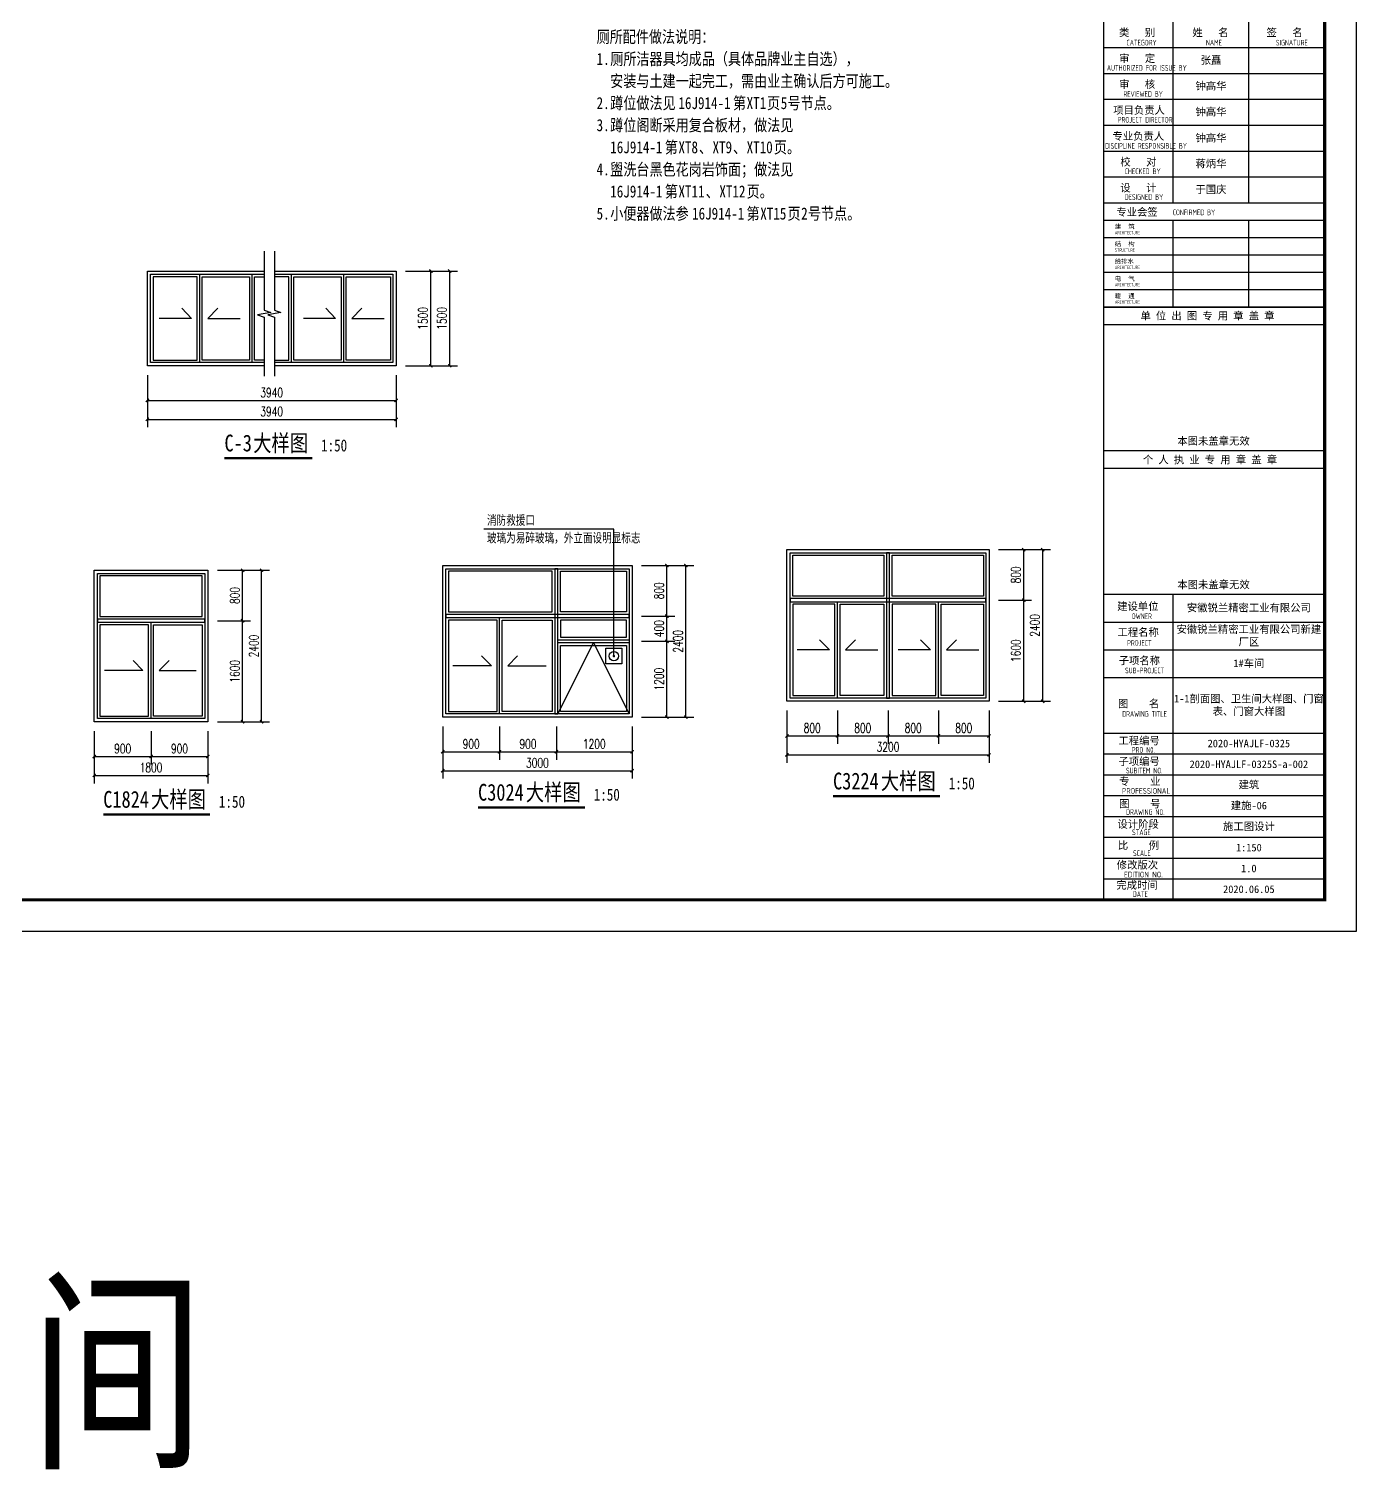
# Model space of a CAD drawing. Extents: x -16809 to 109341, y -15901 to 593582.
# Drawn here: x 46266 to 109341, y -15901 to 52541 of the extents above; entities that cross this region are included whole.
import ezdxf

# ---------------------------------------------------------------- set-up
doc = ezdxf.new("R2010")
doc.units = 0
doc.header["$LTSCALE"] = 1000
doc.header["$MEASUREMENT"] = 0
doc.layers.get('Defpoints').update_dxf_attribs({"color": 250})
for name, color, linetype in [('0-建筑立面', 255, 'Continuous'), ('DIM_LEAD', 171, 'Continuous'), ('DIM_SYMB', 171, 'Continuous'), ('PUB_DIM', 171, 'Continuous'), ('PUB_TEXT', 7, 'Continuous'), ('PUB_TITLE', 171, 'Continuous'), ('TK', 4, 'Continuous'), ('WINDOW', 140, 'Continuous')]:
    doc.layers.add(name, color=color, linetype=linetype)
doc.layers.add('02', color=1, linetype='Continuous', lineweight=15)
doc.styles.add('-宋体', font='', dxfattribs={"width": 0.8})
doc.styles.add('_TCH_DIM', font='SIMPLEX', dxfattribs={"bigfont": 'GBCBIG'})
doc.styles.add('_TCH_DIM_T3', font='SIMPLEX', dxfattribs={"width": 0.705882, "bigfont": 'GBCBIG'})
doc.styles.add('TSSD_REIN', font='tssdeng.shx', dxfattribs={"width": 0.7, "bigfont": 'tssdchn.shx'})
doc.styles.add('图签宋体', font='', dxfattribs={"height": 300})
doc.styles.add('宋体', font='', dxfattribs={"width": 0.8})
doc.styles.get('-宋体').set_extended_font_data('SimSun')
doc.styles.get('图签宋体').set_extended_font_data('NSimSun')
doc.styles.get('宋体').set_extended_font_data('SimSun')
doc.dimstyles.new('_TCH_ARCH&&50', dxfattribs={"dimtxt": 148.75, "dimasz": 50, "dimexe": 125, "dimexo": 150, "dimgap": 50, "dimtad": 1, "dimdec": 0, "dimzin": 0, "dimdsep": 46, "dimtxsty": '_TCH_DIM_T3', "dimblk": 'ARCHTICK', "dimcen": 0.09, "dimclrt": 7, "dimazin": 2, "dimtfac": 1, "dimtdec": 0, "dimtix": 1, "dimtmove": 2, "dimatfit": 3, "dimfxl": 0, "dimtolj": 1, "dimtzin": 0, "dimarcsym": 0})

# ---------------------------------------------------------------- blocks, each defined once
blk = doc.blocks.new('GeYuanFrame_50425478', base_point=(20.09, 4.53))
at = {"layer": 'PUB_TITLE'}
for points in [[(803.09, 235.33), (803.09, 292.73)], [(827.09, 235.33), (827.09, 292.73)], [(803.09, 202.33), (803.09, 229.83)], [(827.09, 202.33), (827.09, 229.83)], [(803.09, 14.53), (803.09, 111.33)]]:
    blk.add_lwpolyline(points, dxfattribs=at)
at = {"layer": 'TK'}
for p, q in [((781.09, 284.53), (851.09, 284.53)), ((781.09, 276.33), (851.09, 276.33)), ((781.09, 268.13), (851.09, 268.13)), ((781.09, 259.93), (851.09, 259.93)), ((781.09, 251.73), (851.09, 251.73)), ((781.09, 243.53), (851.09, 243.53)), ((781.09, 235.33), (851.09, 235.33)), ((781.09, 235.33), (851.09, 235.33)), ((781.09, 102.53), (851.09, 102.53)), ((781.09, 93.73), (851.09, 93.73)), ((781.09, 84.93), (803.09, 84.93)), ((781.09, 84.93), (851.09, 84.93)), ((781.09, 67.37), (851.09, 67.37)), ((781.09, 67.33), (851.09, 67.33)), ((781.09, 60.77), (851.09, 60.77)), ((781.09, 54.17), (851.09, 54.17)), ((781.09, 47.57), (851.09, 47.57)), ((781.09, 40.97), (851.09, 40.97)), ((781.09, 34.37), (851.09, 34.37)), ((781.09, 27.77), (851.09, 27.77)), ((781.09, 21.17), (851.09, 21.17)), ((781.09, 14.53), (851.09, 14.53))]:
    blk.add_line(p, q, dxfattribs=at)
blk.add_lwpolyline([(20.09, 4.53), (20.09, 598.53), (861.09, 598.53), (861.09, 4.53)], close=True, dxfattribs=at)
at = {"layer": 'TK', "const_width": 1}
blk.add_lwpolyline([(45.09, 588.53), (851.09, 588.53), (851.09, 14.53), (45.09, 14.53)], close=True, dxfattribs=at)
at = {"layer": 'TK'}
for points, const_width in [([(781.09, 588.53), (781.09, 14.53)], 0.4), ([(781.09, 235.33), (851.09, 235.33)], 0.35), ([(781.09, 202.33), (851.09, 202.33)], 0.35), ([(781.09, 156.83), (851.09, 156.83)], 0.35), ([(781.09, 111.33), (851.09, 111.33)], 0.35), ([(781.09, 67.37), (851.09, 67.37)], 0.35)]:
    blk.add_lwpolyline(points, dxfattribs=dict(at, const_width=const_width))
for points in [[(781.09, 235.33), (851.09, 235.33)], [(781.09, 229.83), (851.09, 229.83)], [(781.09, 224.33), (851.09, 224.33)], [(781.09, 218.83), (851.09, 218.83)], [(781.09, 213.33), (851.09, 213.33)], [(781.09, 207.83), (851.09, 207.83)], [(781.09, 202.33), (851.09, 202.33)], [(781.09, 196.83), (851.09, 196.83)], [(781.09, 151.33), (851.09, 151.33)]]:
    blk.add_lwpolyline(points, dxfattribs=at)
at = {"layer": 'TK', "style": '图签宋体'}
for s, height, p in [('类   别', 2.4, (785.97, 288.09)), ('姓   名', 2.4, (809.2, 288.09)), ('签   名', 2.4, (832.68, 288.09)), ('审   定', 2.4, (785.97, 279.89)), ('审   核', 2.4, (785.97, 271.69)), ('项目负责人', 2.4, (784.13, 263.49)), ('专业负责人', 2.4, (783.89, 255.29)), ('校   对', 2.4, (786.38, 247.09)), ('设   计', 2.4, (786.36, 238.89)), ('专业会签', 2.4, (785.12, 231.24)), ('建  筑', 1.44, (784.61, 227.11)), ('结  构', 1.44, (784.61, 221.61)), ('给排水', 1.44, (784.61, 216.11)), ('电  气', 1.44, (784.61, 210.61)), ('暖  通', 1.44, (784.61, 205.11)), ('单 位 出 图 专 用 章 盖 章', 2.4, (792.72, 198.35)), ('本图未盖章无效', 2.4, (804.43, 158.7)), ('个 人 执 业 专 用 章 盖 章', 2.4, (793.52, 152.77)), ('本图未盖章无效', 2.4, (804.43, 113.2)), ('建设单位', 2.4, (785.39, 106.33)), ('工程名称', 2.4, (785.47, 98.12)), ('子项名称', 2.4, (785.85, 89.14)), ('图    名', 2.4, (785.63, 75.5)), ('工程编号', 2.4, (785.77, 63.77)), ('子项编号', 2.4, (785.77, 57.19)), ('专    业', 2.4, (786.01, 50.88)), ('图    号', 2.4, (786.02, 43.77)), ('设计阶段', 2.4, (785.45, 37.32)), ('比    例', 2.4, (785.59, 30.63)), ('修改版次', 2.4, (785.24, 24.41)), ('完成时间', 2.4, (785.11, 18.02))]:
    blk.add_text(s, height=height, dxfattribs=at).set_placement(p)
at = {"layer": 'TK', "style": 'TSSD_REIN'}
for s, height, width, p in [('CATEGORY', 1.8, 0.7, (788.32, 285.17)), ('NAME', 1.8, 0.7, (813.51, 285.17)), ('SIGNATURE', 1.8, 0.7, (835.66, 285.17)), ('AUTHORIZED FOR ISSUE BY', 1.8, 0.7, (782.12, 277.17)), ('REVIEWED BY', 1.8, 0.7, (787.36, 268.91)), ('PROJECT DIRECTOR', 1.8, 0.7, (785.55, 260.74)), ('DISCIPLINE RESPONSIBLE BY', 1.8, 0.7, (781.57, 252.48)), ('CHECKED BY', 1.8, 0.7, (787.75, 244.44)), ('DESIGNED BY', 1.8, 0.7, (787.76, 236.27)), ('CONFIRMED BY', 1.8, 0.7, (802.94, 231.42)), ('ARCHITECTURE', 1.08, 0.7, (784.65, 225.34)), ('STRUCTURE', 1.08, 0.7, (784.65, 219.84)), ('ARCHITECTURE', 1.08, 0.7, (784.65, 214.34)), ('ARCHITECTURE', 1.08, 0.7, (784.65, 208.84)), ('ARCHITECTURE', 1.08, 0.7, (784.65, 203.34)), ('OWNER', 1.8, 0.7, (789.98, 103.48)), ('PROJECT', 1.8, 0.7, (788.52, 95.02)), ('SUB-PROJECT', 1.8, 0.7, (787.86, 86.3)), ('DRAWING TITLE', 1.8, 0.7, (786.97, 72.53)), ('PRO N0.', 1.8, 0.7, (790.01, 61.15)), ('SUBITEM NO.', 1.8, 0.7, (788.15, 54.58)), ('PROFESSIONAL', 1.8, 0.8, (786.88, 48.15)), ('DRAWING NO.', 1.8, 0.7, (788.19, 41.45)), ('STAGE', 1.8, 0.7, (790.09, 35.03)), ('SCALE', 1.8, 0.7, (790.38, 28.42)), ('EDITION NO.', 1.8, 0.8, (787.53, 21.64)), ('DATE', 1.8, 0.7, (790.33, 15.45))]:
    blk.add_text(s, height=height, dxfattribs=dict(at, width=width)).set_placement(p)
at = {"layer": 'TK', "char_height": 2.4, "attachment_point": 5, "style": '图签宋体'}
for s, insert, width in [('张矗', (815.09, 280.4), 24), ('钟高华', (815.09, 272.23), 24), ('钟高华', (815.09, 264.03), 24), ('钟高华', (815.09, 255.76), 24), ('蒋炳华', (815.09, 247.63), 24), ('于国庆', (815.09, 239.43), 24), ('安徽锐兰精密工业有限公司', (827.09, 106.93), 48), ('安徽锐兰精密工业有限公司新建厂区', (827.09, 98.13), 48), ('1#车间', (827.09, 89.33), 48), ('1-1剖面图、卫生间大样图、门窗表、门窗大样图', (827.09, 76.13), 48), ('2020-HYAJLF-0325', (827.09, 64.07), 48), ('2020-HYAJLF-0325S-a-002', (827.09, 57.47), 48), ('建筑', (827.09, 50.87), 48), ('建施-06', (827.09, 44.27), 48), ('施工图设计', (827.09, 37.67), 48), ('1:150', (827.09, 31.07), 48), ('1.0', (827.09, 24.47), 48), ('2020.06.05', (827.09, 17.88), 48)]:
    blk.add_mtext(s, dxfattribs=dict(at, insert=insert, width=width))
blk = doc.blocks.new('A$C18C72275')
at = {"layer": 'WINDOW'}
blk.add_line((900, 50), (900, 1575), dxfattribs=at)
for points in [[(1800, 0), (0, 0), (0, 2400), (1800, 2400)], [(1750, 50), (50, 50), (50, 2350), (1750, 2350)], [(50, 1625), (50, 1575), (1750, 1575), (1750, 1625)]]:
    blk.add_lwpolyline(points, close=True, dxfattribs=at)
at = {"layer": 'WINDOW', "color": 252}
for points in [[(1710, 2310), (90, 2310), (90, 1665), (1710, 1665)], [(860, 1535), (90, 1535), (90, 90), (860, 90)], [(940, 1535), (1710, 1535), (1710, 90), (940, 90)]]:
    blk.add_lwpolyline(points, close=True, dxfattribs=at)
at = {"layer": 'WINDOW'}
for points in [[(615, 972), (771, 813), (160, 813)], [(1185, 972), (1029, 813), (1615, 813)]]:
    blk.add_lwpolyline(points, dxfattribs=at)
blk = doc.blocks.new('_ArchTick')
at = {"color": 0, "linetype": 'ByBlock', "const_width": 0.4}
blk.add_lwpolyline([(-0.5, -0.5), (0.5, 0.5)], dxfattribs=at)
blk = doc.blocks.new('*D425')
at = {"layer": 'Defpoints', "color": 0}
for p in [(1832, 3087), (2382, 3087), (1832, 1487)]:
    blk.add_point(p, dxfattribs=at)
at = {"layer": 'PUB_DIM', "color": 0, "lineweight": -2}
for p, q in [((1982, 3087), (2507, 3087)), ((2382, 1487), (2382, 3087)), ((1982, 1487), (2507, 1487))]:
    blk.add_line(p, q, dxfattribs=at)
at = {"layer": 'PUB_DIM', "color": 0, "lineweight": -2, "xscale": 50, "yscale": 50, "zscale": 50}
for p, rotation in [((2382, 3087), 90), ((2382, 1487), 270)]:
    blk.add_blockref('_ArchTick', p, dxfattribs=dict(at, rotation=rotation))
at = {"layer": 'PUB_DIM', "color": 7, "insert": (2258, 2287), "char_height": 148.8, "attachment_point": 5, "rotation": 90, "style": '_TCH_DIM_T3'}
blk.add_mtext('\\A1;1600', dxfattribs=at)
blk = doc.blocks.new('*D426')
at = {"layer": 'Defpoints', "color": 0}
for p in [(1832, 3887), (2382, 3887), (1832, 3087)]:
    blk.add_point(p, dxfattribs=at)
at = {"layer": 'PUB_DIM', "color": 0, "lineweight": -2}
for p, q in [((1982, 3887), (2507, 3887)), ((2382, 3087), (2382, 3887)), ((1982, 3087), (2507, 3087))]:
    blk.add_line(p, q, dxfattribs=at)
at = {"layer": 'PUB_DIM', "color": 0, "lineweight": -2, "xscale": 50, "yscale": 50, "zscale": 50}
for p, rotation in [((2382, 3887), 90), ((2382, 3087), 270)]:
    blk.add_blockref('_ArchTick', p, dxfattribs=dict(at, rotation=rotation))
at = {"layer": 'PUB_DIM', "color": 7, "insert": (2258, 3487), "char_height": 148.8, "attachment_point": 5, "rotation": 90, "style": '_TCH_DIM_T3'}
blk.add_mtext('\\A1;800', dxfattribs=at)
blk = doc.blocks.new('*D427')
at = {"layer": 'Defpoints', "color": 0}
for p in [(1832, 3887), (2682, 3887), (1832, 1487)]:
    blk.add_point(p, dxfattribs=at)
at = {"layer": 'PUB_DIM', "color": 0, "lineweight": -2}
for p, q in [((1982, 3887), (2807, 3887)), ((2682, 1487), (2682, 3887)), ((1982, 1487), (2807, 1487))]:
    blk.add_line(p, q, dxfattribs=at)
at = {"layer": 'PUB_DIM', "color": 0, "lineweight": -2, "xscale": 50, "yscale": 50, "zscale": 50}
for p, rotation in [((2682, 3887), 90), ((2682, 1487), 270)]:
    blk.add_blockref('_ArchTick', p, dxfattribs=dict(at, rotation=rotation))
at = {"layer": 'PUB_DIM', "color": 7, "insert": (2558, 2687), "char_height": 148.8, "attachment_point": 5, "rotation": 90, "style": '_TCH_DIM_T3'}
blk.add_mtext('\\A1;2400', dxfattribs=at)
blk = doc.blocks.new('*D428')
at = {"layer": 'Defpoints', "color": 0}
for p in [(32, 1487), (1832, 1487), (1832, 637)]:
    blk.add_point(p, dxfattribs=at)
at = {"layer": 'PUB_DIM', "color": 0, "lineweight": -2}
for p, q in [((32, 1337), (32, 512)), ((1832, 1337), (1832, 512)), ((32, 637), (1832, 637))]:
    blk.add_line(p, q, dxfattribs=at)
at = {"layer": 'PUB_DIM', "color": 0, "lineweight": -2, "xscale": 50, "yscale": 50, "zscale": 50, "rotation": 180}
blk.add_blockref('_ArchTick', (32, 637), dxfattribs=at)
at = {"layer": 'PUB_DIM', "color": 0, "lineweight": -2, "xscale": 50, "yscale": 50, "zscale": 50}
blk.add_blockref('_ArchTick', (1832, 637), dxfattribs=at)
at = {"layer": 'PUB_DIM', "color": 7, "insert": (932, 762), "char_height": 148.8, "attachment_point": 5, "style": '_TCH_DIM_T3'}
blk.add_mtext('\\A1;1800', dxfattribs=at)
blk = doc.blocks.new('*D429')
at = {"layer": 'Defpoints', "color": 0}
for p in [(32, 1487), (932, 1487), (932, 937)]:
    blk.add_point(p, dxfattribs=at)
at = {"layer": 'PUB_DIM', "color": 0, "lineweight": -2}
for p, q in [((32, 1337), (32, 812)), ((932, 1337), (932, 812)), ((32, 937), (932, 937))]:
    blk.add_line(p, q, dxfattribs=at)
at = {"layer": 'PUB_DIM', "color": 0, "lineweight": -2, "xscale": 50, "yscale": 50, "zscale": 50, "rotation": 180}
blk.add_blockref('_ArchTick', (32, 937), dxfattribs=at)
at = {"layer": 'PUB_DIM', "color": 0, "lineweight": -2, "xscale": 50, "yscale": 50, "zscale": 50}
blk.add_blockref('_ArchTick', (932, 937), dxfattribs=at)
at = {"layer": 'PUB_DIM', "color": 7, "insert": (482, 1062), "char_height": 148.8, "attachment_point": 5, "style": '_TCH_DIM_T3'}
blk.add_mtext('\\A1;900', dxfattribs=at)
blk = doc.blocks.new('*D430')
at = {"layer": 'Defpoints', "color": 0}
for p in [(932, 1487), (1832, 1487), (1832, 937)]:
    blk.add_point(p, dxfattribs=at)
at = {"layer": 'PUB_DIM', "color": 0, "lineweight": -2}
for p, q in [((932, 1337), (932, 812)), ((1832, 1337), (1832, 812)), ((932, 937), (1832, 937))]:
    blk.add_line(p, q, dxfattribs=at)
at = {"layer": 'PUB_DIM', "color": 0, "lineweight": -2, "xscale": 50, "yscale": 50, "zscale": 50, "rotation": 180}
blk.add_blockref('_ArchTick', (932, 937), dxfattribs=at)
at = {"layer": 'PUB_DIM', "color": 0, "lineweight": -2, "xscale": 50, "yscale": 50, "zscale": 50}
blk.add_blockref('_ArchTick', (1832, 937), dxfattribs=at)
at = {"layer": 'PUB_DIM', "color": 7, "insert": (1382, 1062), "char_height": 148.8, "attachment_point": 5, "style": '_TCH_DIM_T3'}
blk.add_mtext('\\A1;900', dxfattribs=at)
blk = doc.blocks.new('A$C474D48D3')
at = {"layer": '02'}
h = blk.add_hatch(color=256, dxfattribs=at)
edge = h.paths.add_edge_path()
edge.add_arc((-125, -125), 75, 0, 360)
blk.add_lwpolyline([(-250, 0), (0, 0), (0, -250), (-250, -250)], close=True)
blk.add_circle((-125, -125), 75)
blk = doc.blocks.new('A$C044746B4')
at = {"layer": 'WINDOW'}
blk.add_line((2100, 50), (2100, 1575), dxfattribs=at)
for points in [[(0, 0), (3000, 0), (3000, 2400), (0, 2400)], [(50, 50), (2950, 50), (2950, 2350), (50, 2350)], [(1175, 2350), (1225, 2350), (1225, 50), (1175, 50)], [(2950, 1625), (2950, 1575), (50, 1575), (50, 1625)], [(1175, 1225), (50, 1225), (50, 1175), (1175, 1175)]]:
    blk.add_lwpolyline(points, close=True, dxfattribs=at)
at = {"layer": 'WINDOW', "color": 252}
for points in [[(1135, 2310), (90, 2310), (90, 1665), (1135, 1665)], [(1265, 2310), (2910, 2310), (2910, 1665), (1265, 1665)], [(1135, 1265), (90, 1265), (90, 1535), (1135, 1535)], [(2060, 1535), (1265, 1535), (1265, 90), (2060, 90)], [(2140, 1535), (2910, 1535), (2910, 90), (2140, 90)], [(1135, 1135), (90, 1135), (90, 90), (1135, 90)]]:
    blk.add_lwpolyline(points, close=True, dxfattribs=at)
at = {"layer": 'WINDOW'}
for points in [[(1815, 972), (1971, 813), (1360, 813)], [(2385, 972), (2229, 813), (2840, 813)]]:
    blk.add_lwpolyline(points, dxfattribs=at)
at = {"xscale": -1}
blk.add_blockref('A$C474D48D3', (165, 1091), dxfattribs=at)
blk = doc.blocks.new('*D431')
at = {"layer": 'Defpoints', "color": 0}
for p in [(3032, 2650), (3582, 2650), (3032, 1450)]:
    blk.add_point(p, dxfattribs=at)
at = {"layer": 'PUB_DIM', "color": 0, "lineweight": -2}
for p, q in [((3182, 2650), (3707, 2650)), ((3582, 1450), (3582, 2650)), ((3182, 1450), (3707, 1450))]:
    blk.add_line(p, q, dxfattribs=at)
at = {"layer": 'PUB_DIM', "color": 0, "lineweight": -2, "xscale": 50, "yscale": 50, "zscale": 50}
for p, rotation in [((3582, 2650), 90), ((3582, 1450), 270)]:
    blk.add_blockref('_ArchTick', p, dxfattribs=dict(at, rotation=rotation))
at = {"layer": 'PUB_DIM', "color": 7, "insert": (3458, 2050), "char_height": 148.8, "attachment_point": 5, "rotation": 90, "style": '_TCH_DIM_T3'}
blk.add_mtext('\\A1;1200', dxfattribs=at)
blk = doc.blocks.new('*D432')
at = {"layer": 'Defpoints', "color": 0}
for p in [(3032, 3050), (3582, 3050), (3032, 2650)]:
    blk.add_point(p, dxfattribs=at)
at = {"layer": 'PUB_DIM', "color": 0, "lineweight": -2}
for p, q in [((3182, 3050), (3707, 3050)), ((3582, 2650), (3582, 3050)), ((3182, 2650), (3707, 2650))]:
    blk.add_line(p, q, dxfattribs=at)
at = {"layer": 'PUB_DIM', "color": 0, "lineweight": -2, "xscale": 50, "yscale": 50, "zscale": 50}
for p, rotation in [((3582, 3050), 90), ((3582, 2650), 270)]:
    blk.add_blockref('_ArchTick', p, dxfattribs=dict(at, rotation=rotation))
at = {"layer": 'PUB_DIM', "color": 7, "insert": (3458, 2850), "char_height": 148.8, "attachment_point": 5, "rotation": 90, "style": '_TCH_DIM_T3'}
blk.add_mtext('\\A1;400', dxfattribs=at)
blk = doc.blocks.new('*D433')
at = {"layer": 'Defpoints', "color": 0}
for p in [(3032, 3850), (3582, 3850), (3032, 3050)]:
    blk.add_point(p, dxfattribs=at)
at = {"layer": 'PUB_DIM', "color": 0, "lineweight": -2}
for p, q in [((3182, 3850), (3707, 3850)), ((3582, 3050), (3582, 3850)), ((3182, 3050), (3707, 3050))]:
    blk.add_line(p, q, dxfattribs=at)
at = {"layer": 'PUB_DIM', "color": 0, "lineweight": -2, "xscale": 50, "yscale": 50, "zscale": 50}
for p, rotation in [((3582, 3850), 90), ((3582, 3050), 270)]:
    blk.add_blockref('_ArchTick', p, dxfattribs=dict(at, rotation=rotation))
at = {"layer": 'PUB_DIM', "color": 7, "insert": (3458, 3450), "char_height": 148.8, "attachment_point": 5, "rotation": 90, "style": '_TCH_DIM_T3'}
blk.add_mtext('\\A1;800', dxfattribs=at)
blk = doc.blocks.new('*D434')
at = {"layer": 'Defpoints', "color": 0}
for p in [(3032, 3850), (3882, 3850), (3032, 1450)]:
    blk.add_point(p, dxfattribs=at)
at = {"layer": 'PUB_DIM', "color": 0, "lineweight": -2}
for p, q in [((3182, 3850), (4007, 3850)), ((3882, 1450), (3882, 3850)), ((3182, 1450), (4007, 1450))]:
    blk.add_line(p, q, dxfattribs=at)
at = {"layer": 'PUB_DIM', "color": 0, "lineweight": -2, "xscale": 50, "yscale": 50, "zscale": 50}
for p, rotation in [((3882, 3850), 90), ((3882, 1450), 270)]:
    blk.add_blockref('_ArchTick', p, dxfattribs=dict(at, rotation=rotation))
at = {"layer": 'PUB_DIM', "color": 7, "insert": (3758, 2650), "char_height": 148.8, "attachment_point": 5, "rotation": 90, "style": '_TCH_DIM_T3'}
blk.add_mtext('\\A1;2400', dxfattribs=at)
blk = doc.blocks.new('*D435')
at = {"layer": 'Defpoints', "color": 0}
for p in [(32, 1450), (3032, 1450), (3032, 600)]:
    blk.add_point(p, dxfattribs=at)
at = {"layer": 'PUB_DIM', "color": 0, "lineweight": -2}
for p, q in [((32, 1300), (32, 475)), ((3032, 1300), (3032, 475)), ((32, 600), (3032, 600))]:
    blk.add_line(p, q, dxfattribs=at)
at = {"layer": 'PUB_DIM', "color": 0, "lineweight": -2, "xscale": 50, "yscale": 50, "zscale": 50, "rotation": 180}
blk.add_blockref('_ArchTick', (32, 600), dxfattribs=at)
at = {"layer": 'PUB_DIM', "color": 0, "lineweight": -2, "xscale": 50, "yscale": 50, "zscale": 50}
blk.add_blockref('_ArchTick', (3032, 600), dxfattribs=at)
at = {"layer": 'PUB_DIM', "color": 7, "insert": (1532, 724), "char_height": 148.8, "attachment_point": 5, "style": '_TCH_DIM_T3'}
blk.add_mtext('\\A1;3000', dxfattribs=at)
blk = doc.blocks.new('*D436')
at = {"layer": 'Defpoints', "color": 0}
for p in [(32, 1450), (932, 1450), (932, 900)]:
    blk.add_point(p, dxfattribs=at)
at = {"layer": 'PUB_DIM', "color": 0, "lineweight": -2}
for p, q in [((32, 1300), (32, 775)), ((932, 1300), (932, 775)), ((32, 900), (932, 900))]:
    blk.add_line(p, q, dxfattribs=at)
at = {"layer": 'PUB_DIM', "color": 0, "lineweight": -2, "xscale": 50, "yscale": 50, "zscale": 50, "rotation": 180}
blk.add_blockref('_ArchTick', (32, 900), dxfattribs=at)
at = {"layer": 'PUB_DIM', "color": 0, "lineweight": -2, "xscale": 50, "yscale": 50, "zscale": 50}
blk.add_blockref('_ArchTick', (932, 900), dxfattribs=at)
at = {"layer": 'PUB_DIM', "color": 7, "insert": (482, 1024), "char_height": 148.8, "attachment_point": 5, "style": '_TCH_DIM_T3'}
blk.add_mtext('\\A1;900', dxfattribs=at)
blk = doc.blocks.new('*D437')
at = {"layer": 'Defpoints', "color": 0}
for p in [(932, 1450), (1832, 1450), (1832, 900)]:
    blk.add_point(p, dxfattribs=at)
at = {"layer": 'PUB_DIM', "color": 0, "lineweight": -2}
for p, q in [((932, 1300), (932, 775)), ((1832, 1300), (1832, 775)), ((932, 900), (1832, 900))]:
    blk.add_line(p, q, dxfattribs=at)
at = {"layer": 'PUB_DIM', "color": 0, "lineweight": -2, "xscale": 50, "yscale": 50, "zscale": 50, "rotation": 180}
blk.add_blockref('_ArchTick', (932, 900), dxfattribs=at)
at = {"layer": 'PUB_DIM', "color": 0, "lineweight": -2, "xscale": 50, "yscale": 50, "zscale": 50}
blk.add_blockref('_ArchTick', (1832, 900), dxfattribs=at)
at = {"layer": 'PUB_DIM', "color": 7, "insert": (1382, 1024), "char_height": 148.8, "attachment_point": 5, "style": '_TCH_DIM_T3'}
blk.add_mtext('\\A1;900', dxfattribs=at)
blk = doc.blocks.new('*D438')
at = {"layer": 'Defpoints', "color": 0}
for p in [(1832, 1450), (3032, 1450), (3032, 900)]:
    blk.add_point(p, dxfattribs=at)
at = {"layer": 'PUB_DIM', "color": 0, "lineweight": -2}
for p, q in [((1832, 1300), (1832, 775)), ((3032, 1300), (3032, 775)), ((1832, 900), (3032, 900))]:
    blk.add_line(p, q, dxfattribs=at)
at = {"layer": 'PUB_DIM', "color": 0, "lineweight": -2, "xscale": 50, "yscale": 50, "zscale": 50, "rotation": 180}
blk.add_blockref('_ArchTick', (1832, 900), dxfattribs=at)
at = {"layer": 'PUB_DIM', "color": 0, "lineweight": -2, "xscale": 50, "yscale": 50, "zscale": 50}
blk.add_blockref('_ArchTick', (3032, 900), dxfattribs=at)
at = {"layer": 'PUB_DIM', "color": 7, "insert": (2432, 1024), "char_height": 148.8, "attachment_point": 5, "style": '_TCH_DIM_T3'}
blk.add_mtext('\\A1;1200', dxfattribs=at)
blk = doc.blocks.new('*D443')
at = {"layer": 'Defpoints', "color": 0}
for p in [(3972, 2983), (4522, 2983), (3972, 1483)]:
    blk.add_point(p, dxfattribs=at)
at = {"layer": 'PUB_DIM', "color": 0, "lineweight": -2}
for p, q in [((4122, 2983), (4647, 2983)), ((4522, 1483), (4522, 2983)), ((4122, 1483), (4647, 1483))]:
    blk.add_line(p, q, dxfattribs=at)
at = {"layer": 'PUB_DIM', "color": 0, "lineweight": -2, "xscale": 50, "yscale": 50, "zscale": 50}
for p, rotation in [((4522, 2983), 90), ((4522, 1483), 270)]:
    blk.add_blockref('_ArchTick', p, dxfattribs=dict(at, rotation=rotation))
at = {"layer": 'PUB_DIM', "color": 7, "insert": (4397, 2233), "char_height": 148.8, "attachment_point": 5, "rotation": 90, "style": '_TCH_DIM_T3'}
blk.add_mtext('\\A1;1500', dxfattribs=at)
blk = doc.blocks.new('*D444')
at = {"layer": 'Defpoints', "color": 0}
for p in [(3972, 2983), (4822, 2983), (3972, 1483)]:
    blk.add_point(p, dxfattribs=at)
at = {"layer": 'PUB_DIM', "color": 0, "lineweight": -2}
for p, q in [((4122, 2983), (4947, 2983)), ((4822, 1483), (4822, 2983)), ((4122, 1483), (4947, 1483))]:
    blk.add_line(p, q, dxfattribs=at)
at = {"layer": 'PUB_DIM', "color": 0, "lineweight": -2, "xscale": 50, "yscale": 50, "zscale": 50}
for p, rotation in [((4822, 2983), 90), ((4822, 1483), 270)]:
    blk.add_blockref('_ArchTick', p, dxfattribs=dict(at, rotation=rotation))
at = {"layer": 'PUB_DIM', "color": 7, "insert": (4697, 2233), "char_height": 148.8, "attachment_point": 5, "rotation": 90, "style": '_TCH_DIM_T3'}
blk.add_mtext('\\A1;1500', dxfattribs=at)
blk = doc.blocks.new('*D445')
at = {"layer": 'Defpoints', "color": 0}
for p in [(32, 1483), (3972, 1483), (3972, 633)]:
    blk.add_point(p, dxfattribs=at)
at = {"layer": 'PUB_DIM', "color": 0, "lineweight": -2}
for p, q in [((32, 1333), (32, 508)), ((3972, 1333), (3972, 508)), ((32, 633), (3972, 633))]:
    blk.add_line(p, q, dxfattribs=at)
at = {"layer": 'PUB_DIM', "color": 0, "lineweight": -2, "xscale": 50, "yscale": 50, "zscale": 50, "rotation": 180}
blk.add_blockref('_ArchTick', (32, 633), dxfattribs=at)
at = {"layer": 'PUB_DIM', "color": 0, "lineweight": -2, "xscale": 50, "yscale": 50, "zscale": 50}
blk.add_blockref('_ArchTick', (3972, 633), dxfattribs=at)
at = {"layer": 'PUB_DIM', "color": 7, "insert": (2002, 757), "char_height": 148.8, "attachment_point": 5, "style": '_TCH_DIM_T3'}
blk.add_mtext('\\A1;3940', dxfattribs=at)
blk = doc.blocks.new('*D446')
at = {"layer": 'Defpoints', "color": 0}
for p in [(32, 1483), (3972, 1483), (3972, 933)]:
    blk.add_point(p, dxfattribs=at)
at = {"layer": 'PUB_DIM', "color": 0, "lineweight": -2}
for p, q in [((32, 1333), (32, 808)), ((3972, 1333), (3972, 808)), ((32, 933), (3972, 933))]:
    blk.add_line(p, q, dxfattribs=at)
at = {"layer": 'PUB_DIM', "color": 0, "lineweight": -2, "xscale": 50, "yscale": 50, "zscale": 50, "rotation": 180}
blk.add_blockref('_ArchTick', (32, 933), dxfattribs=at)
at = {"layer": 'PUB_DIM', "color": 0, "lineweight": -2, "xscale": 50, "yscale": 50, "zscale": 50}
blk.add_blockref('_ArchTick', (3972, 933), dxfattribs=at)
at = {"layer": 'PUB_DIM', "color": 7, "insert": (2002, 1057), "char_height": 148.8, "attachment_point": 5, "style": '_TCH_DIM_T3'}
blk.add_mtext('\\A1;3940', dxfattribs=at)
blk = doc.blocks.new('A$C394D5E26')
at = {"layer": 'WINDOW'}
for p, q in [((800, 50), (800, 1575)), ((2400, 50), (2400, 1575))]:
    blk.add_line(p, q, dxfattribs=at)
for points in [[(3200, 0), (0, 0), (0, 2400), (3200, 2400)], [(3150, 50), (50, 50), (50, 2350), (3150, 2350)], [(1625, 2350), (1575, 2350), (1575, 50), (1625, 50)], [(50, 1625), (50, 1575), (3150, 1575), (3150, 1625)]]:
    blk.add_lwpolyline(points, close=True, dxfattribs=at)
at = {"layer": 'WINDOW', "color": 252}
for points in [[(90, 2310), (1535, 2310), (1535, 1665), (90, 1665)], [(1665, 2310), (3110, 2310), (3110, 1665), (1665, 1665)], [(760, 1535), (90, 1535), (90, 90), (760, 90)], [(840, 1535), (1535, 1535), (1535, 90), (840, 90)], [(2360, 1535), (1665, 1535), (1665, 90), (2360, 90)], [(2440, 1535), (3110, 1535), (3110, 90), (2440, 90)]]:
    blk.add_lwpolyline(points, close=True, dxfattribs=at)
at = {"layer": 'WINDOW'}
for points in [[(515, 972), (671, 812), (160, 812)], [(1085, 972), (929, 812), (1440, 812)], [(2115, 972), (2271, 812), (1760, 812)], [(2685, 972), (2529, 812), (3040, 812)]]:
    blk.add_lwpolyline(points, dxfattribs=at)
blk = doc.blocks.new('*D451')
at = {"layer": 'Defpoints', "color": 0}
for p in [(3232, 3123), (3782, 3123), (3232, 1523)]:
    blk.add_point(p, dxfattribs=at)
at = {"layer": 'PUB_DIM', "color": 0, "lineweight": -2}
for p, q in [((3382, 3123), (3907, 3123)), ((3782, 1523), (3782, 3123)), ((3382, 1523), (3907, 1523))]:
    blk.add_line(p, q, dxfattribs=at)
at = {"layer": 'PUB_DIM', "color": 0, "lineweight": -2, "xscale": 50, "yscale": 50, "zscale": 50}
for p, rotation in [((3782, 3123), 90), ((3782, 1523), 270)]:
    blk.add_blockref('_ArchTick', p, dxfattribs=dict(at, rotation=rotation))
at = {"layer": 'PUB_DIM', "color": 7, "insert": (3658, 2323), "char_height": 148.8, "attachment_point": 5, "rotation": 90, "style": '_TCH_DIM_T3'}
blk.add_mtext('\\A1;1600', dxfattribs=at)
blk = doc.blocks.new('*D452')
at = {"layer": 'Defpoints', "color": 0}
for p in [(3232, 3923), (3782, 3923), (3232, 3123)]:
    blk.add_point(p, dxfattribs=at)
at = {"layer": 'PUB_DIM', "color": 0, "lineweight": -2}
for p, q in [((3382, 3923), (3907, 3923)), ((3782, 3123), (3782, 3923)), ((3382, 3123), (3907, 3123))]:
    blk.add_line(p, q, dxfattribs=at)
at = {"layer": 'PUB_DIM', "color": 0, "lineweight": -2, "xscale": 50, "yscale": 50, "zscale": 50}
for p, rotation in [((3782, 3923), 90), ((3782, 3123), 270)]:
    blk.add_blockref('_ArchTick', p, dxfattribs=dict(at, rotation=rotation))
at = {"layer": 'PUB_DIM', "color": 7, "insert": (3658, 3523), "char_height": 148.8, "attachment_point": 5, "rotation": 90, "style": '_TCH_DIM_T3'}
blk.add_mtext('\\A1;800', dxfattribs=at)
blk = doc.blocks.new('*D453')
at = {"layer": 'Defpoints', "color": 0}
for p in [(3232, 3923), (4082, 3923), (3232, 1523)]:
    blk.add_point(p, dxfattribs=at)
at = {"layer": 'PUB_DIM', "color": 0, "lineweight": -2}
for p, q in [((3382, 3923), (4207, 3923)), ((4082, 1523), (4082, 3923)), ((3382, 1523), (4207, 1523))]:
    blk.add_line(p, q, dxfattribs=at)
at = {"layer": 'PUB_DIM', "color": 0, "lineweight": -2, "xscale": 50, "yscale": 50, "zscale": 50}
for p, rotation in [((4082, 3923), 90), ((4082, 1523), 270)]:
    blk.add_blockref('_ArchTick', p, dxfattribs=dict(at, rotation=rotation))
at = {"layer": 'PUB_DIM', "color": 7, "insert": (3958, 2723), "char_height": 148.8, "attachment_point": 5, "rotation": 90, "style": '_TCH_DIM_T3'}
blk.add_mtext('\\A1;2400', dxfattribs=at)
blk = doc.blocks.new('*D454')
at = {"layer": 'Defpoints', "color": 0}
for p in [(32, 1523), (3232, 1523), (3232, 673)]:
    blk.add_point(p, dxfattribs=at)
at = {"layer": 'PUB_DIM', "color": 0, "lineweight": -2}
for p, q in [((32, 1373), (32, 548)), ((3232, 1373), (3232, 548)), ((32, 673), (3232, 673))]:
    blk.add_line(p, q, dxfattribs=at)
at = {"layer": 'PUB_DIM', "color": 0, "lineweight": -2, "xscale": 50, "yscale": 50, "zscale": 50, "rotation": 180}
blk.add_blockref('_ArchTick', (32, 673), dxfattribs=at)
at = {"layer": 'PUB_DIM', "color": 0, "lineweight": -2, "xscale": 50, "yscale": 50, "zscale": 50}
blk.add_blockref('_ArchTick', (3232, 673), dxfattribs=at)
at = {"layer": 'PUB_DIM', "color": 7, "insert": (1632, 798), "char_height": 148.8, "attachment_point": 5, "style": '_TCH_DIM_T3'}
blk.add_mtext('\\A1;3200', dxfattribs=at)
blk = doc.blocks.new('*D455')
at = {"layer": 'Defpoints', "color": 0}
for p in [(32, 1523), (832, 1523), (832, 973)]:
    blk.add_point(p, dxfattribs=at)
at = {"layer": 'PUB_DIM', "color": 0, "lineweight": -2}
for p, q in [((32, 1373), (32, 848)), ((832, 1373), (832, 848)), ((32, 973), (832, 973))]:
    blk.add_line(p, q, dxfattribs=at)
at = {"layer": 'PUB_DIM', "color": 0, "lineweight": -2, "xscale": 50, "yscale": 50, "zscale": 50, "rotation": 180}
blk.add_blockref('_ArchTick', (32, 973), dxfattribs=at)
at = {"layer": 'PUB_DIM', "color": 0, "lineweight": -2, "xscale": 50, "yscale": 50, "zscale": 50}
blk.add_blockref('_ArchTick', (832, 973), dxfattribs=at)
at = {"layer": 'PUB_DIM', "color": 7, "insert": (432, 1098), "char_height": 148.8, "attachment_point": 5, "style": '_TCH_DIM_T3'}
blk.add_mtext('\\A1;800', dxfattribs=at)
blk = doc.blocks.new('*D456')
at = {"layer": 'Defpoints', "color": 0}
for p in [(832, 1523), (1632, 1523), (1632, 973)]:
    blk.add_point(p, dxfattribs=at)
at = {"layer": 'PUB_DIM', "color": 0, "lineweight": -2}
for p, q in [((832, 1373), (832, 848)), ((1632, 1373), (1632, 848)), ((832, 973), (1632, 973))]:
    blk.add_line(p, q, dxfattribs=at)
at = {"layer": 'PUB_DIM', "color": 0, "lineweight": -2, "xscale": 50, "yscale": 50, "zscale": 50, "rotation": 180}
blk.add_blockref('_ArchTick', (832, 973), dxfattribs=at)
at = {"layer": 'PUB_DIM', "color": 0, "lineweight": -2, "xscale": 50, "yscale": 50, "zscale": 50}
blk.add_blockref('_ArchTick', (1632, 973), dxfattribs=at)
at = {"layer": 'PUB_DIM', "color": 7, "insert": (1232, 1098), "char_height": 148.8, "attachment_point": 5, "style": '_TCH_DIM_T3'}
blk.add_mtext('\\A1;800', dxfattribs=at)
blk = doc.blocks.new('*D457')
at = {"layer": 'Defpoints', "color": 0}
for p in [(1632, 1523), (2432, 1523), (2432, 973)]:
    blk.add_point(p, dxfattribs=at)
at = {"layer": 'PUB_DIM', "color": 0, "lineweight": -2}
for p, q in [((1632, 1373), (1632, 848)), ((2432, 1373), (2432, 848)), ((1632, 973), (2432, 973))]:
    blk.add_line(p, q, dxfattribs=at)
at = {"layer": 'PUB_DIM', "color": 0, "lineweight": -2, "xscale": 50, "yscale": 50, "zscale": 50, "rotation": 180}
blk.add_blockref('_ArchTick', (1632, 973), dxfattribs=at)
at = {"layer": 'PUB_DIM', "color": 0, "lineweight": -2, "xscale": 50, "yscale": 50, "zscale": 50}
blk.add_blockref('_ArchTick', (2432, 973), dxfattribs=at)
at = {"layer": 'PUB_DIM', "color": 7, "insert": (2032, 1098), "char_height": 148.8, "attachment_point": 5, "style": '_TCH_DIM_T3'}
blk.add_mtext('\\A1;800', dxfattribs=at)
blk = doc.blocks.new('*D458')
at = {"layer": 'Defpoints', "color": 0}
for p in [(2432, 1523), (3232, 1523), (3232, 973)]:
    blk.add_point(p, dxfattribs=at)
at = {"layer": 'PUB_DIM', "color": 0, "lineweight": -2}
for p, q in [((2432, 1373), (2432, 848)), ((3232, 1373), (3232, 848)), ((2432, 973), (3232, 973))]:
    blk.add_line(p, q, dxfattribs=at)
at = {"layer": 'PUB_DIM', "color": 0, "lineweight": -2, "xscale": 50, "yscale": 50, "zscale": 50, "rotation": 180}
blk.add_blockref('_ArchTick', (2432, 973), dxfattribs=at)
at = {"layer": 'PUB_DIM', "color": 0, "lineweight": -2, "xscale": 50, "yscale": 50, "zscale": 50}
blk.add_blockref('_ArchTick', (3232, 973), dxfattribs=at)
at = {"layer": 'PUB_DIM', "color": 7, "insert": (2832, 1098), "char_height": 148.8, "attachment_point": 5, "style": '_TCH_DIM_T3'}
blk.add_mtext('\\A1;800', dxfattribs=at)
blk = doc.blocks.new('A$C62D1482A')
at = {"layer": 'DIM_SYMB', "const_width": 35}
blk.add_lwpolyline([(174.4, 17.5), (1866.5, 17.5)], dxfattribs=at)
at = {"layer": '0-建筑立面'}
blk.add_blockref('A$C18C72275', (32.1, 1487.5), dxfattribs=at)
at = {"layer": 'PUB_TEXT', "style": '宋体', "width": 0.8}
for s, height, p in [('C1824', 265.82, (174.4, 125.9)), ('大样图', 265.82, (930.6, 125.9)), ('1:50', 189.87, (2006.5, 125.9))]:
    blk.add_text(s, height=height, dxfattribs=at).set_placement(p)
at = {"layer": 'PUB_DIM'}
for p1, p2, distance, picture, middle in [((1832.1, 3087.5), (1832.1, 3887.5), -550, '*D426', (2257.7, 3487.5)), ((1832.1, 1487.5), (1832.1, 3887.5), -850, '*D427', (2557.7, 2687.5)), ((1832.1, 1487.5), (1832.1, 3087.5), -550, '*D425', (2257.7, 2287.5)), ((32.1, 1487.5), (1832.1, 1487.5), -850, '*D428', (932.1, 761.9)), ((32.1, 1487.5), (932.1, 1487.5), -550, '*D429', (482.1, 1061.9)), ((932.1, 1487.5), (1832.1, 1487.5), -550, '*D430', (1382.1, 1061.9))]:
    dim = blk.add_aligned_dim(p1=p1, p2=p2, distance=distance, dimstyle='_TCH_ARCH&&50', dxfattribs=at)
    dim.commit()
    dim.dimension.update_dxf_attribs({"geometry": picture, "text_midpoint": middle})
blk = doc.blocks.new('A$C79363F1E')
at = {"layer": 'DIM_LEAD'}
for p, q in [((2742.1, 4426.8), (680.4, 4426.8)), ((2742.1, 2415.6), (2742.1, 4426.8)), ((2742.1, 2415.6), (2742.1, 4426.8))]:
    blk.add_line(p, q, dxfattribs=at)
at = {"layer": 'DIM_LEAD', "const_width": 20}
blk.add_lwpolyline([(2742.1, 2405.6, 1), (2742.1, 2425.6, 1)], format="xyb", close=True, dxfattribs=at)
blk.add_lwpolyline([(2742.1, 2405.6, 1), (2742.1, 2425.6, 1)], format="xyb", close=True, dxfattribs=at)
at = {"layer": 'DIM_SYMB', "const_width": 35}
blk.add_lwpolyline([(591.3, 17.5), (2283.5, 17.5)], dxfattribs=at)
at = {"layer": 'WINDOW'}
blk.add_lwpolyline([(1857.1, 1500.1), (2419.6, 2625.1), (2982.1, 1500.1)], dxfattribs=at)
at = {"layer": '0-建筑立面', "xscale": -1}
blk.add_blockref('A$C044746B4', (3032.1, 1450), dxfattribs=at)
at = {"layer": 'PUB_TEXT', "style": '_TCH_DIM'}
for s, height, p in [('消防救援口', 168.79, (732.9, 4479.3)), ('玻璃为易碎玻璃，外立面设明显标志', 168.794, (732.9, 4199.3))]:
    blk.add_text(s, height=height, dxfattribs=at).set_placement(p)
at = {"layer": 'PUB_TEXT', "style": '宋体', "width": 0.8}
for s, height, p in [('C3024', 265.82, (591.3, 125.9)), ('大样图', 265.82, (1347.5, 125.9)), ('1:50', 189.87, (2423.5, 125.9))]:
    blk.add_text(s, height=height, dxfattribs=at).set_placement(p)
at = {"layer": 'PUB_DIM'}
for p1, p2, distance, picture, middle in [((3032.1, 3050.1), (3032.1, 3850.1), -550, '*D433', (3457.7, 3450.1)), ((3032.1, 1450), (3032.1, 3850.1), -850, '*D434', (3757.7, 2650.1)), ((3032.1, 2650.1), (3032.1, 3050.1), -550, '*D432', (3457.7, 2850.1)), ((3032.1, 1450), (3032.1, 2650.1), -550, '*D431', (3457.7, 2050.1)), ((32.1, 1450), (3032.1, 1450), -850, '*D435', (1532.1, 724.4)), ((32.1, 1450), (932.1, 1450), -550, '*D436', (482.1, 1024.4)), ((932.1, 1450), (1832.1, 1450), -550, '*D437', (1382.1, 1024.4)), ((1832.1, 1450), (3032.1, 1450), -550, '*D438', (2432.1, 1024.4))]:
    dim = blk.add_aligned_dim(p1=p1, p2=p2, distance=distance, dimstyle='_TCH_ARCH&&50', dxfattribs=at)
    dim.commit()
    dim.dimension.update_dxf_attribs({"geometry": picture, "text_midpoint": middle})
blk = doc.blocks.new('A$C393F0652')
at = {"layer": 'DIM_SYMB'}
for points in [[(1880.8, 3296.8), (1880.8, 2363.6), (1985.8, 2325.4), (1775.8, 2288.4), (1880.8, 2251.1), (1880.8, 1317.9)], [(2043.3, 3296.8), (2043.3, 2363.6), (2148.3, 2325.4), (1938.3, 2288.4), (2043.3, 2251.1), (2043.3, 1317.9)]]:
    blk.add_lwpolyline(points, dxfattribs=at)
at = {"layer": 'DIM_SYMB', "const_width": 35}
blk.add_lwpolyline([(1253.7, 17.5), (2643.3, 17.5)], dxfattribs=at)
at = {"layer": 'WINDOW'}
for p, q in [((32.1, 1532.7), (32.1, 2932.7)), ((861.2, 1532.7), (861.2, 2932.7)), ((1690.4, 1532.7), (1690.4, 2932.7)), ((2313.3, 1532.7), (2313.3, 2932.7)), ((3142.4, 1532.7), (3142.4, 2932.7))]:
    blk.add_line(p, q, dxfattribs=at)
for points in [[(1880.8, 1482.7), (32.1, 1482.7), (32.1, 2982.7), (1880.8, 2982.7)], [(2043.3, 2982.7), (3971.6, 2982.7), (3971.6, 1482.7), (2043.3, 1482.7)], [(1880.8, 1532.7), (82.1, 1532.7), (82.1, 2932.7), (1880.8, 2932.7)], [(2043.3, 2932.7), (3921.6, 2932.7), (3921.6, 1532.7), (2043.3, 1532.7)], [(576.6, 2392.5), (732, 2232.7), (221.4, 2232.7)], [(1145.9, 2392.5), (990.5, 2232.7), (1501.1, 2232.7)], [(2857.8, 2392.5), (3013.2, 2232.7), (2502.6, 2232.7)], [(3427.1, 2392.5), (3271.7, 2232.7), (3782.2, 2232.7)]]:
    blk.add_lwpolyline(points, dxfattribs=at)
at = {"layer": 'WINDOW', "color": 251}
for points in [[(122.1, 1572.7), (821.2, 1572.7), (821.2, 2892.7), (122.1, 2892.7)], [(1650.4, 1572.7), (901.2, 1572.7), (901.2, 2892.7), (1650.4, 2892.7)], [(3102.4, 1572.7), (2353.3, 1572.7), (2353.3, 2892.7), (3102.4, 2892.7)], [(3182.4, 2892.7), (3881.6, 2892.7), (3881.6, 1572.7), (3182.4, 1572.7)]]:
    blk.add_lwpolyline(points, close=True, dxfattribs=at)
for points in [[(1880.8, 1572.7), (1730.4, 1572.7), (1730.4, 2892.7), (1880.8, 2892.7)], [(2043.3, 1572.7), (2273.3, 1572.7), (2273.3, 2892.7), (2043.3, 2892.7)]]:
    blk.add_lwpolyline(points, dxfattribs=at)
at = {"layer": 'PUB_TEXT', "style": '宋体', "width": 0.8}
for s, height, p in [('C-3', 265.82, (1253.7, 125.9)), ('大样图', 265.82, (1707.4, 125.9)), ('1:50', 189.87, (2783.3, 125.9))]:
    blk.add_text(s, height=height, dxfattribs=at).set_placement(p)
at = {"layer": 'PUB_DIM'}
for p1, p2, distance, picture, middle in [((3971.6, 1482.7), (3971.6, 2982.7), -550, '*D443', (4397.2, 2232.7)), ((3971.6, 1482.7), (3971.6, 2982.7), -850, '*D444', (4697.2, 2232.7)), ((32.0708, 1482.7484), (3971.5977, 1482.7484), -850.0003, '*D445', (2001.8342, 757.1231)), ((32.0708, 1482.7484), (3971.5977, 1482.7484), -550.0003, '*D446', (2001.8342, 1057.1231))]:
    dim = blk.add_aligned_dim(p1=p1, p2=p2, distance=distance, dimstyle='_TCH_ARCH&&50', dxfattribs=at)
    dim.commit()
    dim.dimension.update_dxf_attribs({"geometry": picture, "text_midpoint": middle})
blk = doc.blocks.new('A$C3D782603')
at = {"layer": 'DIM_SYMB', "const_width": 35}
blk.add_lwpolyline([(761.4, 17.5), (2453.6, 17.5)], dxfattribs=at)
at = {"layer": '0-建筑立面'}
blk.add_blockref('A$C394D5E26', (32.1, 1523.3), dxfattribs=at)
at = {"layer": 'PUB_TEXT', "style": '宋体', "width": 0.8}
for s, height, p in [('C3224', 265.82, (761.4, 125.9)), ('大样图', 265.82, (1517.6, 125.9)), ('1:50', 189.87, (2593.6, 125.9))]:
    blk.add_text(s, height=height, dxfattribs=at).set_placement(p)
at = {"layer": 'PUB_DIM'}
for p1, p2, distance, picture, middle in [((3232.1, 3123.3), (3232.1, 3923.3), -550, '*D452', (3657.7, 3523.3)), ((3232.1, 1523.3), (3232.1, 3923.3), -850, '*D453', (3957.7, 2723.3)), ((3232.1, 1523.3), (3232.1, 3123.3), -550, '*D451', (3657.7, 2323.3)), ((32.1, 1523.3), (3232.1, 1523.3), -850, '*D454', (1632.1, 797.7)), ((32.1, 1523.3), (832.1, 1523.3), -550, '*D455', (432.1, 1097.7)), ((832.1, 1523.3), (1632.1, 1523.3), -550, '*D456', (1232.1, 1097.7)), ((1632.1, 1523.3), (2432.1, 1523.3), -550, '*D457', (2032.1, 1097.7)), ((2432.1, 1523.3), (3232.1, 1523.3), -550, '*D458', (2832.1, 1097.7))]:
    dim = blk.add_aligned_dim(p1=p1, p2=p2, distance=distance, dimstyle='_TCH_ARCH&&50', dxfattribs=at)
    dim.commit()
    dim.dimension.update_dxf_attribs({"geometry": picture, "text_midpoint": middle})

msp = doc.modelspace()

# ---------------------------------------------------------------- block references
at = {"layer": '0-建筑立面'}
for name, p, xscale, yscale, zscale in [('GeYuanFrame_50425478', (-16808.6, 9651.8), 150, 150, 150), ('A$C393F0652', (51803.8, 32083), 3, 3, 3), ('A$C79363F1E', (65840.6, 15487.9), 3, 3, 3), ('A$C3D782603', (82198, 16023.1), 3, 3, 3), ('A$C62D1482A', (49281.3, 15152.7), 3, 3, 3)]:
    msp.add_blockref(name, p, dxfattribs=dict(at, xscale=xscale, yscale=yscale, zscale=zscale))

# ---------------------------------------------------------------- texts
at = {"layer": 'PUB_TEXT', "width": 0.8}
for s, height, style, p in [('厕所配件做法说明：', 569.62, '-宋体', (73246.5, 51878.1)), ('1.', 569.62, '-宋体', (73246.5, 50828.1)), ('厕所洁器具均成品（具体品牌业主自选），', 569.62, '-宋体', (73894.6, 50828.1)), ('安装与土建一起完工，需由业主确认后方可施工。', 569.62, '-宋体', (73894.6, 49778.1)), ('2.', 569.62, '-宋体', (73246.5, 48728.1)), ('蹲位做法见', 569.62, '-宋体', (73894.6, 48728.1)), ('16J914-1', 569.62, '-宋体', (77135.2, 48728.1)), ('第', 569.6, '-宋体', (79727.6, 48728.1)), ('XT1', 569.62, '-宋体', (80375.7, 48728.1)), ('页', 569.6, '-宋体', (81347.8, 48728.1)), ('5', 569.6, '-宋体', (81995.9, 48728.1)), ('号节点。', 569.62, '-宋体', (82320, 48728.1)), ('3.', 569.62, '-宋体', (73246.5, 47678.1)), ('蹲位阁断采用复合板材，做法见', 569.62, '-宋体', (73894.6, 47678.1)), ('第', 569.6, '-宋体', (76487, 46628.1)), ('页。', 569.62, '-宋体', (81671.9, 46628.1)), ('16J914-1', 569.62, '-宋体', (73894.6, 46628.1)), ('XT8', 569.62, '-宋体', (77135.2, 46628.1)), ('、', 569.6, '-宋体', (78107.3, 46628.1)), ('XT9', 569.62, '-宋体', (78755.4, 46628.1)), ('、', 569.6, '-宋体', (79727.6, 46628.1)), ('XT10', 569.62, '-宋体', (80375.7, 46628.1)), ('4.', 569.62, '-宋体', (73246.5, 45578.1)), ('盥洗台黑色花岗岩饰面；做法见', 569.62, '-宋体', (73894.6, 45578.1)), ('第', 569.6, '-宋体', (76487, 44528.1)), ('16J914-1', 569.62, '-宋体', (73894.6, 44528.1)), ('XT11', 569.62, '-宋体', (77135.2, 44528.1)), ('、', 569.6, '-宋体', (78431.4, 44528.1)), ('XT12', 569.62, '-宋体', (79079.5, 44528.1)), ('页。', 569.62, '-宋体', (80375.7, 44528.1)), ('5.', 569.62, '-宋体', (73246.5, 43478.1)), ('小便器做法参', 569.62, '-宋体', (73894.6, 43478.1)), ('16J914-1', 569.62, '-宋体', (77783.3, 43478.1)), ('第', 569.6, '-宋体', (80375.7, 43478.1)), ('XT15', 569.62, '-宋体', (81023.8, 43478.1)), ('页', 569.6, '-宋体', (82320, 43478.1)), ('2', 569.6, '-宋体', (82968.1, 43478.1)), ('号节点。', 569.62, '-宋体', (83292.1, 43478.1)), ('车间', 7594.94, '宋体', (38032.3, -15072.1))]:
    msp.add_text(s, height=height, dxfattribs=dict(at, style=style)).set_placement(p)

doc.saveas('drawing.dxf')
